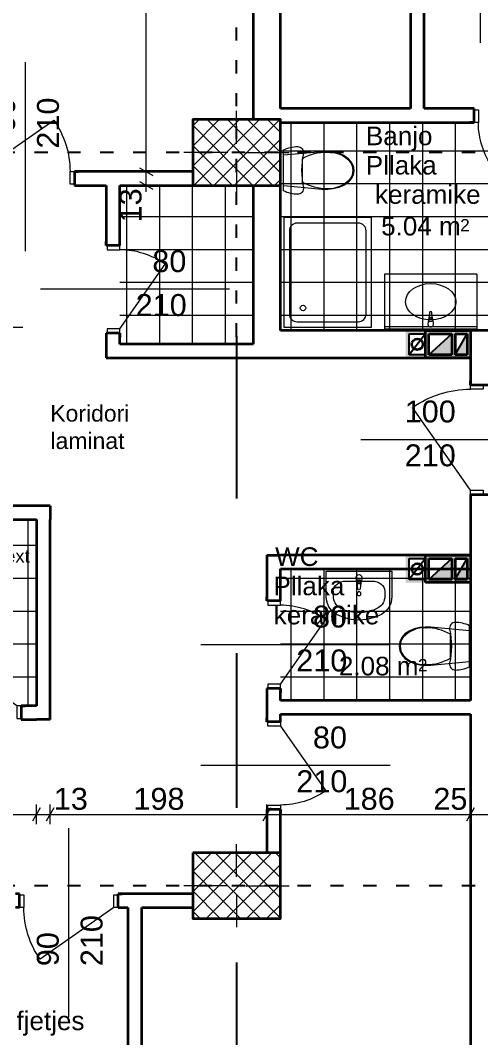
# Model space of a CAD drawing. Header units: centimetres. Extents: x 765 to 25620, y 224160 to 230516.
# Drawn here: x 1597 to 2017, y 228572 to 229500 of the extents above; entities that cross this region are included whole.
import ezdxf
from ezdxf.enums import TextEntityAlignment as Align

# ---------------------------------------------------------------- set-up
doc = ezdxf.new("R2010")
doc.units = ezdxf.units.CM
doc.header["$MEASUREMENT"] = 0
doc.linetypes.add('ACAD_ISO03W100', pattern=[30, 12, -18])
doc.linetypes.add('Small Dashed', pattern=[282.222222, 141.111111, -141.111111])
for name, color, linetype, lineweight, true_color in [('0_Pen_No__1#1_Pen_No__8', 7, 'Continuous', 35, 0xa80f02), ('0_Pen_No__8', 7, 'Continuous', 35, 0xa80f02), ('2D Drafting - General_Pen_No__8', 7, 'Continuous', 35, 0xa80f02), ('A-COLS_Pen_No__97#1_Pen_No__81', 7, 'Continuous', 20, 0x6a6a6a), ('Annotation - Text_Pen_No__8', 7, 'Continuous', 35, 0xa80f02), ('ARCHICAD Doors_Pen_No__23', 7, 'Continuous', 20, 0xff6600), ('ARCHICAD Doors_Pen_No__3', 7, 'Continuous', 18, 0xff6600), ('Interior - Furniture _Pen_No__81', 7, 'Continuous', 20, 0x6a6a6a), ('Structural - Shear_Pen_No__58', 7, 'Continuous', 25, 0xdf0000)]:
    doc.layers.add(name, color=color, linetype=linetype, lineweight=lineweight, true_color=true_color)
for name, color, linetype, lineweight in [('0_Pen_No__101', 252, 'Continuous', 13), ('ARCHICAD Door Markers_Pen_No__1', 7, 'Continuous', 13), ('ARCHICAD Door Markers_Pen_No__7', 7, 'Continuous', 35), ('ARCHICAD Doors_Pen_No__27', 7, 'Continuous', 35), ('Structural - Bearing_Pen_No__20', 1, 'Continuous', 0), ('Structural - Bearing_Pen_No__21', 7, 'Continuous', 35), ('Structural - Bearing_Pen_No__27', 7, 'Continuous', 35)]:
    doc.layers.add(name, color=color, linetype=linetype, lineweight=lineweight)
for name, color, linetype in [('ARCHICAD Door Markers', 7, 'Continuous'), ('ARCHICAD Doors', 7, 'Continuous'), ('Dimensioning - General', 7, 'Continuous'), ('Structural - Bearing', 7, 'Continuous')]:
    doc.layers.add(name, color=color, linetype=linetype)
doc.styles.add('GENERATED_STYLE_1', font='arial.ttf')
pattern_1 = [(45, (1303.923, 207240.939), (-9.192388, 9.192388), []), (135, (1303.923, 207240.939), (9.192388, 9.192388), [])]

# ---------------------------------------------------------------- blocks, each defined once
blk = doc.blocks.new('Door 22')
at = {"layer": 'ARCHICAD Doors_Pen_No__23', "color": 30, "linetype": 'Continuous', "lineweight": 20, "true_color": 0xff6600}
for p, q in [((-360, 0), (-400, 0)), ((-400, 0), (-400, -115)), ((-360, -115), (-360, 0)), ((400, 0), (360, 0)), ((360, 0), (360, -115)), ((400, -115), (400, 0)), ((-400, -115), (-360, -115)), ((360, -115), (400, -115))]:
    blk.add_line(p, q, dxfattribs=at)
at = {"layer": 'ARCHICAD Doors_Pen_No__27', "color": 7, "linetype": 'Continuous', "lineweight": 35}
for p, q in [((-400, 0), (-437, 0)), ((-400, 0), (-437, 0)), ((-400, 0), (-400, -115)), ((-400, 0), (-400, -115)), ((400, 0), (400, -115)), ((400, 0), (400, -115)), ((400, 0), (437, 0)), ((400, 0), (437, 0)), ((-400, -125), (-437, -125)), ((-400, -125), (-437, -125)), ((-400, -115), (-400, -125)), ((-400, -115), (-400, -125)), ((400, -115), (400, -125)), ((400, -115), (400, -125)), ((400, -125), (437, -125)), ((400, -125), (437, -125))]:
    blk.add_line(p, q, dxfattribs=at)
at = {"layer": 'ARCHICAD Doors_Pen_No__3', "color": 30, "linetype": 'Continuous', "lineweight": 18, "true_color": 0xff6600}
blk.add_line((360, 0), (-229.8, 413), dxfattribs=at)
blk.add_arc((360, 0), 720, 145, 180, dxfattribs=at)
blk = doc.blocks.new('D Marker 22_2')
at = {"layer": 'ARCHICAD Door Markers_Pen_No__1', "color": 7, "linetype": 'Continuous', "lineweight": 13}
blk.add_line((0, 1000), (0, -725), dxfattribs=at)
at = {"layer": 'ARCHICAD Door Markers_Pen_No__7', "color": 7, "lineweight": 35, "style": 'GENERATED_STYLE_1'}
for tag, p in [('AC_MarkerText_3', (-368.6, 665.3)), ('AC_MarkerText_2', (31.4, 665.3))]:
    blk.add_attdef(tag, text='', height=200, rotation=270, dxfattribs=at).set_placement(p, align=Align.BOTTOM_LEFT)
blk = doc.blocks.new('Door 22_2')
at = {"layer": 'ARCHICAD Doors_Pen_No__23', "color": 30, "linetype": 'Continuous', "lineweight": 20, "true_color": 0xff6600}
for p, q in [((-410, 0), (-450, 0)), ((-450, 0), (-450, -115)), ((-410, -115), (-410, 0)), ((450, 0), (410, 0)), ((410, 0), (410, -115)), ((450, -115), (450, 0)), ((-450, -115), (-410, -115)), ((410, -115), (450, -115))]:
    blk.add_line(p, q, dxfattribs=at)
at = {"layer": 'ARCHICAD Doors_Pen_No__27', "color": 7, "linetype": 'Continuous', "lineweight": 35}
for p, q in [((-450, 0), (-487, 0)), ((-450, 0), (-487, 0)), ((-450, 0), (-450, -115)), ((-450, 0), (-450, -115)), ((450, 0), (450, -115)), ((450, 0), (450, -115)), ((450, 0), (487, 0)), ((450, 0), (487, 0)), ((-450, -125), (-487, -125)), ((-450, -125), (-487, -125)), ((-450, -115), (-450, -125)), ((-450, -115), (-450, -125)), ((450, -115), (450, -125)), ((450, -115), (450, -125)), ((450, -125), (487, -125)), ((450, -125), (487, -125))]:
    blk.add_line(p, q, dxfattribs=at)
at = {"layer": 'ARCHICAD Doors_Pen_No__3', "color": 30, "linetype": 'Continuous', "lineweight": 18, "true_color": 0xff6600}
blk.add_line((410, 0), (-261.7, 470.3), dxfattribs=at)
blk.add_arc((410, 0), 820, 145, 180, dxfattribs=at)
blk = doc.blocks.new('D Marker 22_5')
at = {"layer": 'ARCHICAD Door Markers_Pen_No__1', "color": 7, "linetype": 'Continuous', "lineweight": 13}
blk.add_line((0, -1120), (0, 600), dxfattribs=at)
at = {"layer": 'ARCHICAD Door Markers_Pen_No__7', "color": 7, "lineweight": 35, "style": 'GENERATED_STYLE_1'}
for tag, p in [('AC_MarkerText_2', (-31.4, -654.7)), ('AC_MarkerText_3', (368.6, -654.7))]:
    blk.add_attdef(tag, text='', height=200, rotation=90, dxfattribs=at).set_placement(p, align=Align.BOTTOM_LEFT)
blk = doc.blocks.new('Door 22_3')
at = {"layer": 'ARCHICAD Doors_Pen_No__23', "color": 30, "linetype": 'Continuous', "lineweight": 20, "true_color": 0xff6600}
for p, q in [((-460, 0), (-500, 0)), ((-500, 0), (-500, -115)), ((-460, -115), (-460, 0)), ((500, 0), (460, 0)), ((460, 0), (460, -115)), ((500, -115), (500, 0)), ((-500, -115), (-460, -115)), ((460, -115), (500, -115))]:
    blk.add_line(p, q, dxfattribs=at)
at = {"layer": 'ARCHICAD Doors_Pen_No__27', "color": 7, "linetype": 'Continuous', "lineweight": 35}
for p, q in [((-500, 0), (-537, 0)), ((-500, 0), (-537, 0)), ((-500, 0), (-500, -115)), ((-500, 0), (-500, -115)), ((500, 0), (500, -115)), ((500, 0), (500, -115)), ((500, 0), (537, 0)), ((500, 0), (537, 0)), ((-500, -115), (-500, -250)), ((-500, -115), (-500, -250)), ((500, -115), (500, -250)), ((500, -115), (500, -250)), ((-500, -250), (-537, -250)), ((-500, -250), (-537, -250)), ((500, -250), (537, -250)), ((500, -250), (537, -250))]:
    blk.add_line(p, q, dxfattribs=at)
at = {"layer": 'ARCHICAD Doors_Pen_No__3', "color": 30, "linetype": 'Continuous', "lineweight": 18, "true_color": 0xff6600}
blk.add_line((460, 0), (-293.6, 527.7), dxfattribs=at)
blk.add_arc((460, 0), 920, 145, 180, dxfattribs=at)
blk = doc.blocks.new('D Marker 22_4')
at = {"layer": 'ARCHICAD Door Markers_Pen_No__1', "color": 7, "linetype": 'Continuous', "lineweight": 13}
blk.add_line((0, 1000), (0, -850), dxfattribs=at)
at = {"layer": 'ARCHICAD Door Markers_Pen_No__7', "color": 7, "lineweight": 35, "style": 'GENERATED_STYLE_1'}
for tag, p in [('AC_MarkerText_3', (-368.6, 665.3)), ('A', (31.4, 665.3))]:
    blk.add_attdef(tag, text='', height=200, rotation=270, dxfattribs=at).set_placement(p, align=Align.BOTTOM_LEFT)
blk = doc.blocks.new('D Marker 22_3')
at = {"layer": 'ARCHICAD Door Markers_Pen_No__1', "color": 7, "linetype": 'Continuous', "lineweight": 13}
blk.add_line((0, -1125), (0, 600), dxfattribs=at)
at = {"layer": 'ARCHICAD Door Markers_Pen_No__7', "color": 7, "lineweight": 35, "style": 'GENERATED_STYLE_1'}
for tag, p in [('AC_MarkerText_3', (-368.6, -204.4)), ('AC_MarkerText_2', (31.4, -356.2))]:
    blk.add_attdef(tag, text='', height=200, rotation=270, dxfattribs=at).set_placement(p, align=Align.BOTTOM_LEFT)

msp = doc.modelspace()

# ---------------------------------------------------------------- hatches: boundary and pattern name
at = {"layer": 'A-COLS_Pen_No__97#1_Pen_No__81', "linetype": 'Continuous', "lineweight": 20, "true_color": 0x6a6a6a}
h = msp.add_hatch(color=251, dxfattribs=at)
h.paths.add_polyline_path([(1969.44, 229216.81), (1969.44, 229191.81), (1948.44, 229191.81), (1948.44, 229216.81)])
h.paths.add_polyline_path([(1966.44, 229213.81), (1951.44, 229213.81), (1951.44, 229194.81), (1966.44, 229194.81)], flags=0)
h = msp.add_hatch(color=251, dxfattribs=at)
h.paths.add_polyline_path([(2007.44, 229216.81), (1966.44, 229216.81), (1966.44, 229191.81), (2007.44, 229191.81)])
h.paths.add_polyline_path([(1993.44, 229213.81), (2004.44, 229213.81), (2004.44, 229194.81), (1993.44, 229194.81)], flags=0)
h.paths.add_polyline_path([(1990.44, 229213.81), (1990.44, 229194.81), (1969.44, 229194.81), (1969.44, 229213.81)], flags=0)
for points in [[(1990.44, 229213.81), (1990.44, 229194.81), (1969.44, 229194.81)], [(1993.44, 229194.81), (2004.44, 229194.81), (2004.44, 229213.81)], [(1990.44, 229008.81), (1990.44, 228989.81), (1969.44, 228989.81)], [(1993.44, 228989.81), (2004.44, 228989.81), (2004.44, 229008.81)]]:
    msp.add_hatch(color=251, dxfattribs=at).paths.add_polyline_path(points)
h = msp.add_hatch(color=251, dxfattribs=at)
h.paths.add_polyline_path([(1969.44, 229011.81), (1969.44, 228986.81), (1948.44, 228986.81), (1948.44, 229011.81)])
h.paths.add_polyline_path([(1966.44, 229008.81), (1951.44, 229008.81), (1951.44, 228989.81), (1966.44, 228989.81)], flags=0)
h = msp.add_hatch(color=251, dxfattribs=at)
h.paths.add_polyline_path([(2007.44, 229011.81), (1966.44, 229011.81), (1966.44, 228986.81), (2007.44, 228986.81)])
h.paths.add_polyline_path([(1993.44, 229008.81), (2004.44, 229008.81), (2004.44, 228989.81), (1993.44, 228989.81)], flags=0)
h.paths.add_polyline_path([(1990.44, 229008.81), (1990.44, 228989.81), (1969.44, 228989.81), (1969.44, 229008.81)], flags=0)
at = {"layer": 'Structural - Bearing', "linetype": 'Continuous', "lineweight": 0, "true_color": 0x000000}
h = msp.add_hatch(dxfattribs=at)
h.set_pattern_fill('CONCRETE_BLOCK', color=18, scale=0.1, style=0, pattern_type=2)
h.set_pattern_definition(pattern_1)
h.paths.add_polyline_path([(1834.04, 229349.31), (1834.04, 229409.31), (1754.04, 229409.31), (1754.04, 229349.31)])
h = msp.add_hatch(dxfattribs=at)
h.set_pattern_fill('CONCRETE_BLOCK', color=18, scale=0.1, style=0, pattern_type=2)
h.set_pattern_definition(pattern_1)
h.paths.add_polyline_path([(1754.04, 228740.34), (1754.04, 228680.34), (1834.04, 228680.34), (1834.04, 228740.34)])

# ---------------------------------------------------------------- linework, layer by layer
at = {"color": 205, "linetype": 'ACAD_ISO03W100'}
for p, q in [((1794.04, 229211.45), (1794.04, 230242.71)), ((2041.65, 229379.31), (991.56, 229379.31)), ((2041.65, 228710.34), (991.56, 228710.34))]:
    msp.add_line(p, q, dxfattribs=at)
at = {"color": 0}
for p, q in [((1966.44, 229213.81), (1951.44, 229194.81)), ((1951.44, 229194.81), (1951.44, 229213.81)), ((1951.44, 229213.81), (1966.44, 229213.81)), ((1951.44, 229194.81), (1951.44, 229213.81)), ((1951.44, 229213.81), (1966.44, 229213.81)), ((1966.44, 229213.81), (1966.44, 229194.81)), ((1990.44, 229213.81), (1969.44, 229213.81)), ((1969.44, 229213.81), (1969.44, 229194.81)), ((1969.44, 229194.81), (1990.44, 229213.81)), ((2004.44, 229213.81), (1993.44, 229213.81)), ((1993.44, 229213.81), (1993.44, 229194.81)), ((1993.44, 229194.81), (2004.44, 229213.81)), ((1966.44, 229194.81), (1951.44, 229194.81)), ((1966.44, 229008.81), (1951.44, 228989.81)), ((1951.44, 228989.81), (1951.44, 229008.81)), ((1951.44, 229008.81), (1966.44, 229008.81)), ((1951.44, 228989.81), (1951.44, 229008.81)), ((1951.44, 229008.81), (1966.44, 229008.81)), ((1966.44, 229008.81), (1966.44, 228989.81)), ((1990.44, 229008.81), (1969.44, 229008.81)), ((1969.44, 229008.81), (1969.44, 228989.81)), ((1969.44, 228989.81), (1990.44, 229008.81)), ((2004.44, 229008.81), (1993.44, 229008.81)), ((1993.44, 229008.81), (1993.44, 228989.81)), ((1993.44, 228989.81), (2004.44, 229008.81)), ((1966.44, 228989.81), (1951.44, 228989.81))]:
    msp.add_line(p, q, dxfattribs=at)
at = {"layer": '0_Pen_No__1#1_Pen_No__8', "color": 14, "linetype": 'Continuous', "lineweight": 35, "true_color": 0xa80f02}
for p, q in [((1966.44, 229191.81), (1966.44, 229216.81)), ((1966.44, 229216.81), (2007.44, 229216.81)), ((1969.44, 229194.81), (1969.44, 229213.81)), ((1969.44, 229213.81), (1990.44, 229213.81)), ((1990.44, 229213.81), (1990.44, 229194.81)), ((1993.44, 229213.81), (1993.44, 229194.81)), ((1993.44, 229213.81), (2004.44, 229213.81)), ((2004.44, 229213.81), (2004.44, 229194.81)), ((2007.44, 229216.81), (2007.44, 229191.81)), ((1990.44, 229194.81), (1969.44, 229194.81)), ((2004.44, 229194.81), (1993.44, 229194.81)), ((2007.44, 229191.81), (1966.44, 229191.81)), ((1966.44, 228986.81), (1966.44, 229011.81)), ((1966.44, 229011.81), (2007.44, 229011.81)), ((1969.44, 228989.81), (1969.44, 229008.81)), ((1969.44, 229008.81), (1990.44, 229008.81)), ((1990.44, 229008.81), (1990.44, 228989.81)), ((1993.44, 229008.81), (1993.44, 228989.81)), ((1993.44, 229008.81), (2004.44, 229008.81)), ((2004.44, 229008.81), (2004.44, 228989.81)), ((2007.44, 229011.81), (2007.44, 228986.81)), ((1990.44, 228989.81), (1969.44, 228989.81)), ((2004.44, 228989.81), (1993.44, 228989.81)), ((2007.44, 228986.81), (1966.44, 228986.81))]:
    msp.add_line(p, q, dxfattribs=at)
at = {"layer": '0_Pen_No__101', "color": 252, "linetype": 'Continuous', "lineweight": 13}
for p, q in [((1843.92, 229216.81), (1843.92, 229406.81)), ((1873.92, 229216.81), (1873.92, 229406.81)), ((1903.92, 229216.81), (1903.92, 229406.81)), ((1933.92, 229216.81), (1933.92, 229406.81)), ((1963.92, 229216.81), (1963.92, 229406.81)), ((1993.92, 229216.81), (1993.92, 229406.81)), ((1834.04, 229380.94), (2099.54, 229380.94)), ((1834.04, 229350.94), (2099.54, 229350.94)), ((1693.92, 229204.31), (1693.92, 229349.31)), ((1723.92, 229204.31), (1723.92, 229349.31)), ((1753.92, 229204.31), (1753.92, 229349.31)), ((1783.92, 229204.31), (1783.92, 229349.31)), ((1687.48, 229320.94), (1809.04, 229320.94)), ((1834.04, 229320.94), (2099.54, 229320.94)), ((1687.48, 229290.94), (1809.04, 229290.94)), ((1834.04, 229290.94), (2099.54, 229290.94)), ((1687.48, 229260.94), (1809.04, 229260.94)), ((1834.04, 229260.94), (2099.54, 229260.94)), ((1687.48, 229230.94), (1809.04, 229230.94)), ((1834.04, 229230.94), (2099.54, 229230.94)), ((1603.92, 228874.31), (1603.92, 229044.31)), ((1108.56, 229020.94), (1611.3, 229020.94)), ((1843.92, 228879.31), (1843.92, 228999.31)), ((1873.92, 228879.31), (1873.92, 228999.31)), ((1903.92, 228879.31), (1903.92, 228999.31)), ((1933.92, 228879.31), (1933.92, 228999.31)), ((1963.92, 228879.31), (1963.92, 228999.31)), ((1993.92, 228879.31), (1993.92, 228999.31)), ((1108.56, 228990.94), (1611.3, 228990.94)), ((1834.04, 228990.94), (2007.44, 228990.94)), ((1108.56, 228960.94), (1611.3, 228960.94)), ((1834.04, 228960.94), (2007.44, 228960.94)), ((1108.56, 228930.94), (1611.3, 228930.94)), ((1834.04, 228930.94), (2007.44, 228930.94)), ((1108.56, 228900.94), (1611.3, 228900.94)), ((1834.04, 228900.94), (2007.44, 228900.94))]:
    msp.add_line(p, q, dxfattribs=at)
at = {"layer": '2D Drafting - General_Pen_No__8', "color": 14, "linetype": 'Continuous', "lineweight": 35, "true_color": 0xa80f02}
for centre in [(1958.94, 229204.31), (1958.94, 228999.31)]:
    msp.add_circle(centre, 5, dxfattribs=at)
at = {"layer": 'Dimensioning - General', "color": 7, "linetype": 'Continuous', "lineweight": 13}
for p, q in [((1711.57, 229361.81), (1711.57, 229806.53)), ((1720.57, 229361.81), (1702.57, 229361.81)), ((1720.57, 229361.81), (1702.57, 229361.81)), ((1705.57, 229365.28), (1717.57, 229358.35)), ((1705.57, 229365.28), (1717.57, 229358.35)), ((1711.57, 229349.31), (1711.57, 229361.81)), ((1705.57, 229352.78), (1717.57, 229345.85)), ((1720.57, 229349.31), (1702.57, 229349.31)), ((1711.57, 229343.45), (1711.57, 229349.31)), ((1611.3, 228766.31), (1611.3, 228784.31)), ((1611.3, 228766.31), (1611.3, 228784.31)), ((1623.8, 228766.31), (1623.8, 228784.31)), ((1623.8, 228766.31), (1623.8, 228784.31)), ((1821.54, 228766.31), (1821.54, 228784.31)), ((1821.54, 228766.31), (1821.54, 228784.31)), ((2007.44, 228766.31), (2007.44, 228784.31)), ((2007.44, 228766.31), (2007.44, 228784.31)), ((1502.48, 228775.31), (1611.3, 228775.31)), ((1614.77, 228781.31), (1607.84, 228769.31)), ((1614.77, 228781.31), (1607.84, 228769.31)), ((1611.3, 228775.31), (1623.8, 228775.31)), ((1627.27, 228781.31), (1620.34, 228769.31)), ((1627.27, 228781.31), (1620.34, 228769.31)), ((1623.8, 228775.31), (1821.54, 228775.31)), ((1825.01, 228781.31), (1818.08, 228769.31)), ((1825.01, 228781.31), (1818.08, 228769.31)), ((1821.54, 228775.31), (2007.44, 228775.31)), ((2010.9, 228781.31), (2003.98, 228769.31)), ((2010.9, 228781.31), (2003.98, 228769.31)), ((2007.44, 228775.31), (2032.44, 228775.31))]:
    msp.add_line(p, q, dxfattribs=at)
at = {"layer": 'Interior - Furniture _Pen_No__81', "color": 251, "linetype": 'Continuous', "lineweight": 20, "true_color": 0x6a6a6a}
for p, q in [((1836.96, 229381.63), (1838.47, 229382.34)), ((1836.96, 229344.28), (1836.96, 229381.63)), ((1836.96, 229377.05), (1872, 229380.29)), ((1838.47, 229382.34), (1840.02, 229382.96)), ((1840.02, 229382.96), (1841.6, 229383.49)), ((1841.6, 229383.49), (1843.21, 229383.93)), ((1843.21, 229383.93), (1844.84, 229384.27)), ((1844.84, 229384.27), (1846.49, 229384.51)), ((1846.49, 229384.51), (1848.15, 229384.66)), ((1848.15, 229384.66), (1849.81, 229384.71)), ((1849.81, 229384.71), (1850.96, 229384.58)), ((1850.96, 229384.58), (1852.06, 229384.2)), ((1852.06, 229384.2), (1853.05, 229383.59)), ((1853.05, 229383.59), (1853.88, 229382.78)), ((1853.88, 229382.78), (1854.51, 229381.8)), ((1854.96, 229378.41), (1854.28, 229374.58)), ((1854.51, 229381.8), (1854.91, 229380.71)), ((1854.91, 229380.71), (1855.06, 229379.56)), ((1855.06, 229379.56), (1854.96, 229378.41)), ((1872, 229380.29), (1877.17, 229380.45)), ((1877.17, 229380.45), (1882.31, 229379.9)), ((1882.31, 229379.9), (1887.28, 229378.66)), ((1887.28, 229378.66), (1891.97, 229376.76)), ((1836.96, 229348.86), (1836.96, 229377.05)), ((1853.79, 229370.72), (1853.5, 229366.84)), ((1854.28, 229374.58), (1853.79, 229370.72)), ((1854.27, 229362.96), (1854.27, 229373.85)), ((1891.97, 229376.76), (1895.69, 229374.2)), ((1895.69, 229374.2), (1898.55, 229370.89)), ((1898.55, 229370.89), (1900.34, 229367.06)), ((1853.5, 229366.84), (1853.41, 229362.96)), ((1853.41, 229362.96), (1853.5, 229359.07)), ((1854.27, 229352.06), (1854.27, 229362.96)), ((1900.1, 229362.96), (1900.1, 229362.96)), ((1900.34, 229367.06), (1900.96, 229362.96)), ((1900.96, 229362.96), (1900.34, 229358.85)), ((1853.5, 229359.07), (1853.79, 229355.19)), ((1853.79, 229355.19), (1854.28, 229351.34)), ((1854.28, 229351.34), (1854.96, 229347.51)), ((1895.69, 229351.72), (1891.97, 229349.16)), ((1898.55, 229355.02), (1895.69, 229351.72)), ((1897.42, 229354.85), (1897.42, 229354.85)), ((1900.34, 229358.85), (1898.55, 229355.02)), ((1872, 229345.62), (1836.96, 229348.86)), ((1838.47, 229343.57), (1836.96, 229344.28)), ((1840.02, 229342.95), (1838.47, 229343.57)), ((1841.6, 229342.42), (1840.02, 229342.95)), ((1843.21, 229341.99), (1841.6, 229342.42)), ((1844.84, 229341.65), (1843.21, 229341.99)), ((1846.49, 229341.4), (1844.84, 229341.65)), ((1848.15, 229341.26), (1846.49, 229341.4)), ((1849.81, 229341.21), (1848.15, 229341.26)), ((1850.96, 229341.34), (1849.81, 229341.21)), ((1852.06, 229341.71), (1850.96, 229341.34)), ((1853.05, 229342.32), (1852.06, 229341.71)), ((1853.88, 229343.14), (1853.05, 229342.32)), ((1854.51, 229344.11), (1853.88, 229343.14)), ((1854.91, 229345.2), (1854.51, 229344.11)), ((1855.06, 229346.35), (1854.91, 229345.2)), ((1854.96, 229347.51), (1855.06, 229346.35)), ((1877.17, 229345.47), (1872, 229345.62)), ((1882.31, 229346.01), (1877.17, 229345.47)), ((1887.28, 229347.26), (1882.31, 229346.01)), ((1891.97, 229349.16), (1887.28, 229347.26)), ((1917.19, 229319.88), (1837.19, 229319.88)), ((1837.19, 229319.88), (1837.19, 229219.88)), ((1905.19, 229314.88), (1849.19, 229314.88)), ((1917.19, 229219.88), (1917.19, 229319.88)), ((1842.19, 229307.88), (1842.19, 229231.88)), ((1912.19, 229231.88), (1912.19, 229307.88)), ((2013.34, 229268.17), (1929.01, 229268.17)), ((1929.01, 229268.17), (1929.01, 229218.17)), ((2013.34, 229268.17), (2013.34, 229218.17)), ((1970.07, 229233.11), (1969.4, 229227.82)), ((1972.95, 229227.82), (1972.29, 229233.11)), ((1849.19, 229224.88), (1905.19, 229224.88)), ((1969.08, 229226.86), (1968.68, 229222.67)), ((1969.82, 229225.16), (1969.82, 229226.65)), ((1972.54, 229225.16), (1969.82, 229225.16)), ((1972.54, 229226.65), (1972.54, 229225.16)), ((1973.68, 229222.67), (1973.28, 229226.86)), ((1837.19, 229219.88), (1917.19, 229219.88)), ((2013.34, 229220.17), (1929.01, 229220.17)), ((2013.34, 229218.17), (1929.01, 229218.17)), ((1875.8, 228974.53), (1875.8, 228997.44)), ((1875.8, 228997.44), (1935.8, 228997.44)), ((1903.7, 228987.51), (1903.3, 228991.7)), ((1904.44, 228989.21), (1904.44, 228987.73)), ((1907.16, 228989.21), (1904.44, 228989.21)), ((1907.16, 228987.73), (1907.16, 228989.21)), ((1908.3, 228991.7), (1907.9, 228987.51)), ((1935.8, 228997.44), (1935.8, 228974.53)), ((1893.92, 228988.2), (1917.68, 228988.2)), ((1904.69, 228981.26), (1904.03, 228986.56)), ((1907.57, 228986.56), (1906.91, 228981.26)), ((1876.09, 228971.15), (1875.8, 228974.53)), ((1876.95, 228967.89), (1876.09, 228971.15)), ((1882.32, 228979.11), (1882.32, 228974.53)), ((1929.28, 228979.11), (1929.28, 228974.53)), ((1935.51, 228971.15), (1934.65, 228967.89)), ((1935.8, 228974.53), (1935.51, 228971.15)), ((1878.35, 228964.84), (1876.95, 228967.89)), ((1880.25, 228962.09), (1878.35, 228964.84)), ((1882.59, 228959.75), (1880.25, 228962.09)), ((1931.35, 228962.09), (1929.02, 228959.75)), ((1933.25, 228964.84), (1931.35, 228962.09)), ((1934.65, 228967.89), (1933.25, 228964.84)), ((1885.28, 228957.88), (1882.59, 228959.75)), ((1891.8, 228954.88), (1885.28, 228957.88)), ((1898.71, 228953.05), (1891.8, 228954.88)), ((1905.8, 228952.44), (1898.71, 228953.05)), ((1912.9, 228953.05), (1905.8, 228952.44)), ((1919.8, 228954.88), (1912.9, 228953.05)), ((1926.32, 228957.88), (1919.8, 228954.88)), ((1929.02, 228959.75), (1926.32, 228957.88)), ((1951.44, 228942.64), (1947.72, 228940.08)), ((1956.13, 228944.54), (1951.44, 228942.64)), ((1961.11, 228945.78), (1956.13, 228944.54)), ((1966.24, 228946.33), (1961.11, 228945.78)), ((1971.41, 228946.17), (1966.24, 228946.33)), ((2006.45, 228942.93), (1971.41, 228946.17)), ((1988.5, 228946.59), (1988.35, 228945.44)), ((1988.35, 228945.44), (1988.46, 228944.29)), ((1988.46, 228944.29), (1989.13, 228940.46)), ((1988.91, 228947.68), (1988.5, 228946.59)), ((1989.54, 228948.66), (1988.91, 228947.68)), ((1990.37, 228949.47), (1989.54, 228948.66)), ((1991.35, 228950.08), (1990.37, 228949.47)), ((1992.45, 228950.46), (1991.35, 228950.08)), ((1993.6, 228950.59), (1992.45, 228950.46)), ((1995.27, 228950.54), (1993.6, 228950.59)), ((1996.93, 228950.39), (1995.27, 228950.54)), ((1998.58, 228950.15), (1996.93, 228950.39)), ((2000.21, 228949.81), (1998.58, 228950.15)), ((2001.82, 228949.37), (2000.21, 228949.81)), ((2003.4, 228948.84), (2001.82, 228949.37)), ((2004.94, 228948.22), (2003.4, 228948.84)), ((2006.45, 228947.51), (2004.94, 228948.22)), ((2006.45, 228910.16), (2006.45, 228947.51)), ((2006.45, 228914.74), (2006.45, 228942.93)), ((1943.07, 228932.94), (1942.45, 228928.84)), ((1944.87, 228936.77), (1943.07, 228932.94)), ((1947.72, 228940.08), (1944.87, 228936.77)), ((1989.13, 228940.46), (1989.62, 228936.6)), ((1989.15, 228928.84), (1989.15, 228939.73)), ((1989.62, 228936.6), (1989.91, 228932.72)), ((1942.45, 228928.84), (1943.07, 228924.73)), ((1943.07, 228924.73), (1944.87, 228920.9)), ((1943.32, 228928.84), (1943.32, 228928.84)), ((1989.15, 228917.94), (1989.15, 228928.84)), ((1989.91, 228924.95), (1989.62, 228921.07)), ((1989.91, 228932.72), (1990.01, 228928.84)), ((1990.01, 228928.84), (1989.91, 228924.95)), ((1944.87, 228920.9), (1947.72, 228917.6)), ((1946, 228920.73), (1946, 228920.73)), ((1947.72, 228917.6), (1951.44, 228915.04)), ((1951.44, 228915.04), (1956.13, 228913.13)), ((1971.41, 228911.5), (2006.45, 228914.74)), ((1989.13, 228917.21), (1988.46, 228913.39)), ((1989.62, 228921.07), (1989.13, 228917.21)), ((1956.13, 228913.13), (1961.11, 228911.89)), ((1961.11, 228911.89), (1966.24, 228911.34)), ((1966.24, 228911.34), (1971.41, 228911.5)), ((1988.46, 228913.39), (1988.35, 228912.23)), ((1988.35, 228912.23), (1988.5, 228911.08)), ((1988.5, 228911.08), (1988.91, 228909.99)), ((1988.91, 228909.99), (1989.54, 228909.02)), ((1989.54, 228909.02), (1990.37, 228908.2)), ((1990.37, 228908.2), (1991.35, 228907.59)), ((1991.35, 228907.59), (1992.45, 228907.21)), ((1992.45, 228907.21), (1993.6, 228907.09)), ((1993.6, 228907.09), (1995.27, 228907.13)), ((1995.27, 228907.13), (1996.93, 228907.28)), ((1996.93, 228907.28), (1998.58, 228907.53)), ((1998.58, 228907.53), (2000.21, 228907.87)), ((2000.21, 228907.87), (2001.82, 228908.3)), ((2001.82, 228908.3), (2003.4, 228908.83)), ((2003.4, 228908.83), (2004.94, 228909.45)), ((2004.94, 228909.45), (2006.45, 228910.16))]:
    msp.add_line(p, q, dxfattribs=at)
at = {"layer": 'Interior - Furniture _Pen_No__81', "color": 251, "linetype": 'Continuous', "lineweight": 20, "true_color": 0x6a6a6a, "extrusion": (0, 0, -1)}
for centre, major_axis, ratio, start_param, end_param in [((1875.76, 229337.15), (42.55, 0), 0.999377, 4.182984, 4.736005), ((1878.19, 229354.01), (25.71, 0), 0.999377, 4.656658, 5.557246), ((1886.24, 229362.88), (-13.86, 0), 0.999377, 2.509088, 3.135732), ((1886.24, 229363.04), (13.86, 0), 0.999377, 0.005861, 0.632505), ((1875.76, 229388.77), (-42.55, 0), 0.999377, 4.688773, 5.241794), ((1878.19, 229371.9), (25.71, 0), 0.999377, 0.725939, 1.626528), ((1905.8, 228991.7), (1.77, 1.77), 1, 3.926991, 7.068583), ((1893.93, 228979.11), (-11.61, 0), 0.783646, 0, 1.570796), ((1905.8, 228987.7), (1.49, 1.49), 1, 3.355029, 3.836764), ((1905.8, 228987.7), (-1.49, 1.49), 1, 2.928157, 4.925825), ((1905.8, 228987.73), (-0.962, 0.962), 1, 2.356194, 5.497787), ((1905.8, 228981.4), (0.791, 0.791), 1, 0.909996, 3.802393), ((1905.8, 228987.7), (-1.49, 1.49), 1, 2.446421, 2.928157), ((1917.67, 228979.11), (11.61, 0), 0.783646, -1.570796, 0), ((1893.92, 228974.53), (0, 12.12), 0.956522, 3.638567, 4.712389), ((1905.8, 228976.72), (-1.24, 1.24), 1, 5.497787, 11.780972), ((1917.69, 228974.53), (0, 12.12), 0.956522, 1.570796, 2.644618), ((1905.8, 228997.44), (0, 38.18), 0.956522, 2.644618, 3.638567)]:
    msp.add_ellipse(centre, major_axis=major_axis, ratio=ratio, start_param=start_param, end_param=end_param, dxfattribs=at)
at = {"layer": 'Interior - Furniture _Pen_No__81', "color": 251, "linetype": 'Continuous', "lineweight": 20, "true_color": 0x6a6a6a}
for centre, major_axis, ratio, start_param, end_param in [((1849.19, 229307.88), (-4.95, 4.95), 1, -0.785398, 0.785398), ((1905.19, 229307.88), (4.95, 4.95), 1, 5.497787, 7.068583), ((1971.18, 229243.17), (23, 0), 0.717391, 3.141593, 9.424778), ((1854.69, 229237.38), (-1.77, 1.77), 1, -0.785398, 5.497787), ((1849.19, 229231.88), (4.95, 4.95), 1, 2.356194, 3.926991), ((1905.19, 229231.88), (-4.95, 4.95), 1, 2.356194, 3.926991), ((1971.18, 229232.97), (-0.791, 0.791), 1, 4.051589, 6.943986), ((1971.18, 229222.67), (-1.77, 1.77), 1, 0.785398, 3.926991), ((1971.18, 229226.67), (1.49, 1.49), 1, 1.784232, 2.265968), ((1971.18, 229226.67), (1.49, 1.49), 1, 6.069749, 8.067418), ((1971.18, 229226.65), (0.962, 0.962), 1, 5.497787, 8.63938), ((1971.18, 229226.67), (1.49, 1.49), 1, 5.588014, 6.069749), ((1965.22, 228919.89), (-25.71, 0), 0.999377, 4.656658, 5.557246), ((1967.66, 228903.03), (-42.55, 0), 0.999377, 4.182984, 4.736005), ((1957.18, 228928.75), (13.86, 0), 0.999377, 2.509088, 3.135732), ((1957.18, 228928.92), (-13.86, 0), 0.999377, 0.005861, 0.632505), ((1965.22, 228937.78), (-25.71, 0), 0.999377, 0.725939, 1.626528), ((1967.66, 228954.65), (42.55, 0), 0.999377, 4.688773, 5.241794)]:
    msp.add_ellipse(centre, major_axis=major_axis, ratio=ratio, start_param=start_param, end_param=end_param, dxfattribs=at)
for p in [(1876.76, 229379.66), (1897.42, 229371.06), (1854.27, 229352.06), (1876.76, 229346.25), (1966.65, 228945.54), (1946, 228936.94), (1989.15, 228917.94), (1966.65, 228912.13)]:
    msp.add_point(p, dxfattribs=at)
at = {"layer": 'Structural - Bearing_Pen_No__20', "color": 1, "linetype": 'Continuous', "lineweight": 0}
for p, q in [((1794.04, 229387.31), (1794.04, 229417.31)), ((1786.04, 229379.31), (1746.04, 229379.31)), ((1802.04, 229379.31), (1842.04, 229379.31)), ((1794.04, 229371.31), (1794.04, 229341.31)), ((1794.04, 228718.34), (1794.04, 228748.34)), ((1786.04, 228710.34), (1746.04, 228710.34)), ((1802.04, 228710.34), (1842.04, 228710.34)), ((1794.04, 228702.34), (1794.04, 228672.34))]:
    msp.add_line(p, q, dxfattribs=at)
for p in [(1794.04, 229379.31), (1794.04, 228710.34)]:
    msp.add_point(p, dxfattribs=at)
at = {"layer": 'Structural - Bearing_Pen_No__21', "color": 7, "linetype": 'Continuous', "lineweight": 35, "flags": 128}
for points in [[(1834.04, 229349.31), (1834.04, 229409.31), (1754.04, 229409.31), (1754.04, 229349.31)], [(1754.04, 228740.34), (1754.04, 228680.34), (1834.04, 228680.34), (1834.04, 228740.34)]]:
    msp.add_lwpolyline(points, close=True, dxfattribs=at)
at = {"layer": 'Structural - Bearing_Pen_No__27', "color": 7, "linetype": 'Continuous', "lineweight": 35}
for p, q in [((2010.73, 229419.31), (2007.03, 229419.31)), ((2010.73, 229418.31), (2010.73, 229419.31)), ((2010.73, 229406.81), (2010.73, 229418.31)), ((2010.73, 229406.81), (2007.03, 229406.81)), ((1646.04, 229361.81), (1649.74, 229361.81)), ((1646.04, 229361.81), (1646.04, 229350.31)), ((1646.04, 229350.31), (1646.04, 229349.31)), ((1646.04, 229349.31), (1649.74, 229349.31)), ((1674.98, 229294.46), (1674.98, 229298.16)), ((1687.48, 229294.46), (1687.48, 229298.16)), ((1675.98, 229294.46), (1674.98, 229294.46)), ((1687.48, 229294.46), (1675.98, 229294.46)), ((1674.98, 229214.46), (1674.98, 229210.76)), ((1675.98, 229214.46), (1674.98, 229214.46)), ((1687.48, 229214.46), (1675.98, 229214.46)), ((1687.48, 229214.46), (1687.48, 229210.76)), ((2007.44, 229167.31), (2007.44, 229171.01)), ((2007.44, 229167.31), (2018.94, 229167.31)), ((2007.44, 229067.31), (2007.44, 229063.61)), ((2007.44, 229067.31), (2018.94, 229067.31)), ((1821.54, 228970.18), (1821.54, 228973.88)), ((1822.54, 228970.18), (1821.54, 228970.18)), ((1834.04, 228970.18), (1822.54, 228970.18)), ((1834.04, 228970.18), (1834.04, 228973.88)), ((1821.54, 228890.18), (1821.54, 228886.48)), ((1822.54, 228890.18), (1821.54, 228890.18)), ((1834.04, 228890.18), (1822.54, 228890.18)), ((1834.04, 228890.18), (1834.04, 228886.48)), ((1597.53, 228874.31), (1601.23, 228874.31)), ((1597.53, 228874.31), (1597.53, 228862.81)), ((1597.53, 228862.81), (1597.53, 228861.81)), ((1597.53, 228861.81), (1601.23, 228861.81)), ((1821.54, 228859.92), (1821.54, 228863.62)), ((1822.54, 228859.92), (1821.54, 228859.92)), ((1834.04, 228859.92), (1822.54, 228859.92)), ((1834.04, 228859.92), (1834.04, 228863.62)), ((1821.54, 228779.92), (1821.54, 228776.22)), ((1822.54, 228779.92), (1821.54, 228779.92)), ((1834.04, 228779.92), (1822.54, 228779.92)), ((1834.04, 228779.92), (1834.04, 228776.22)), ((1685.88, 228702.84), (1689.58, 228702.84)), ((1685.88, 228701.84), (1685.88, 228702.84)), ((1685.88, 228690.34), (1685.88, 228701.84)), ((1685.88, 228690.34), (1689.58, 228690.34))]:
    msp.add_line(p, q, dxfattribs=at)
at = {"layer": 'Structural - Bearing_Pen_No__27', "color": 7, "linetype": 'Continuous', "lineweight": 35, "flags": 128}
for points in [[(1834.04, 229419.31), (1834.04, 229931.7)], [(1809.04, 229806.53), (1809.04, 229409.31)], [(1952.69, 229539.31), (1952.69, 229419.31)], [(1965.19, 229419.31), (1965.19, 229539.31)], [(1952.69, 229419.31), (1834.04, 229419.31)], [(2010.73, 229419.31), (1965.19, 229419.31)], [(1834.04, 229406.81), (2010.73, 229406.81)], [(1754.04, 229361.81), (1646.04, 229361.81)], [(1646.04, 229349.31), (1674.98, 229349.31)], [(1674.98, 229349.31), (1674.98, 229294.46)], [(1687.48, 229294.46), (1687.48, 229349.31)], [(1687.48, 229349.31), (1754.04, 229349.31)], [(1809.04, 229349.31), (1809.04, 229216.81)], [(1834.04, 229216.81), (1834.04, 229349.31)], [(1674.98, 229214.46), (1674.98, 229191.81)], [(1687.48, 229204.31), (1687.48, 229214.46)], [(1809.04, 229216.81), (1809.04, 229204.31)], [(2099.54, 229216.81), (1834.04, 229216.81)], [(1809.04, 229204.31), (1687.48, 229204.31)], [(1674.98, 229191.81), (1687.48, 229191.81)], [(1687.48, 229191.81), (1809.04, 229191.81)], [(1809.04, 229191.81), (2007.44, 229191.81)], [(2007.44, 229191.81), (2007.44, 229167.31)], [(2007.44, 229067.31), (2007.44, 229011.81)], [(1623.8, 229056.81), (1539.04, 229056.81)], [(1623.8, 229056.81), (1623.8, 229044.31)], [(1108.56, 229044.31), (1611.3, 229044.31)], [(1611.3, 229044.31), (1611.3, 228874.31)], [(1623.8, 228861.81), (1623.8, 229044.31)], [(1821.54, 229011.81), (1821.54, 228970.18)], [(1821.54, 229011.81), (1834.04, 229011.81)], [(2007.44, 229011.81), (1834.04, 229011.81)], [(1834.04, 228999.31), (2007.44, 228999.31)], [(1834.04, 228970.18), (1834.04, 228999.31)], [(2007.44, 228999.31), (2007.44, 228962.53)], [(2007.44, 228962.53), (2007.44, 228950.03)], [(2007.44, 228950.03), (2007.44, 228879.31)], [(1821.54, 228890.18), (1821.54, 228859.92)], [(1834.04, 228879.31), (1834.04, 228890.18)], [(2007.44, 228879.31), (1834.04, 228879.31)], [(1611.3, 228874.31), (1597.53, 228874.31)], [(1597.53, 228861.81), (1611.3, 228861.81)], [(1623.8, 228861.81), (1611.3, 228861.81)], [(1834.04, 228866.81), (2007.44, 228866.81)], [(1834.04, 228859.92), (1834.04, 228866.81)], [(2007.44, 228866.81), (2007.44, 228295.03)], [(1821.54, 228779.92), (1821.54, 228740.34)], [(1834.04, 228740.34), (1834.04, 228779.92)], [(1754.04, 228702.84), (1685.88, 228702.84)], [(1685.88, 228690.34), (1694.94, 228690.34)], [(1694.94, 228690.34), (1694.94, 228295.03)], [(1707.44, 228690.34), (1754.04, 228690.34)], [(1707.44, 228295.03), (1707.44, 228690.34)]]:
    msp.add_lwpolyline(points, dxfattribs=at)
at = {"layer": 'Structural - Shear_Pen_No__58', "color": 12, "linetype": 'Small Dashed', "lineweight": 25, "true_color": 0xdf0000}
for p, q in [((1794.04, 229211.45), (1794.04, 229204.61)), ((1794.04, 229204.61), (1794.04, 228173.35))]:
    msp.add_line(p, q, dxfattribs=at)
for p in [(1794.04, 229211.45), (1794.04, 229211.45), (1794.04, 229204.61), (1794.04, 229204.61)]:
    msp.add_point(p, dxfattribs=at)

# ---------------------------------------------------------------- block references
at = {"layer": 'ARCHICAD Door Markers', "color": 7, "lineweight": 13}
ref = msp.add_blockref('D Marker 22_3', (2016.44, 229539.31), dxfattribs=dict(at, xscale=0.1, yscale=0.1, zscale=0.1, rotation=180))
ref.add_attrib('AC_MarkerText_2', '90', dxfattribs={"layer": 'ARCHICAD Door Markers_Pen_No__7', "color": 7, "lineweight": 35, "height": 20, "rotation": 90, "style": 'GENERATED_STYLE_1'}).set_placement((2013.3, 229587.99), align=Align.BOTTOM_LEFT)
ref.add_attrib('AC_MarkerText_3', '210', dxfattribs={"layer": 'ARCHICAD Door Markers_Pen_No__7', "color": 7, "lineweight": 35, "height": 20, "rotation": 90, "style": 'GENERATED_STYLE_1'}).set_placement((2053.3, 229572.81), align=Align.BOTTOM_LEFT)
ref = msp.add_blockref('D Marker 22_2', (1601.04, 229361.81), dxfattribs=dict(at, xscale=0.1, yscale=0.1, zscale=0.1))
ref.add_attrib('AC_MarkerText_2', '90', dxfattribs={"layer": 'ARCHICAD Door Markers_Pen_No__7', "color": 7, "lineweight": 35, "height": 20, "rotation": 90, "style": 'GENERATED_STYLE_1'}).set_placement((1597.9, 229397.99), align=Align.BOTTOM_LEFT)
ref.add_attrib('AC_MarkerText_3', '210', dxfattribs={"layer": 'ARCHICAD Door Markers_Pen_No__7', "color": 7, "lineweight": 35, "height": 20, "rotation": 90, "style": 'GENERATED_STYLE_1'}).set_placement((1637.9, 229382.81), align=Align.BOTTOM_LEFT)
ref = msp.add_blockref('D Marker 22_2', (1687.48, 229254.46), dxfattribs=dict(at, xscale=0.1, yscale=0.1, zscale=0.1, rotation=270))
ref.add_attrib('AC_MarkerText_2', '80', dxfattribs={"layer": 'ARCHICAD Door Markers_Pen_No__7', "color": 7, "lineweight": 35, "height": 20, "style": 'GENERATED_STYLE_1'}).set_placement((1717.13, 229264.13), align=Align.BOTTOM_LEFT)
ref.add_attrib('AC_MarkerText_3', '210', dxfattribs={"layer": 'ARCHICAD Door Markers_Pen_No__7', "color": 7, "lineweight": 35, "height": 20, "style": 'GENERATED_STYLE_1'}).set_placement((1701.95, 229224.13), align=Align.BOTTOM_LEFT)
ref = msp.add_blockref('D Marker 22_5', (1539.04, 229219.88), dxfattribs=dict(at, xscale=0.1, yscale=0.1, zscale=0.1, rotation=270))
ref.add_attrib('AC_MarkerText_2', '90', dxfattribs={"layer": 'ARCHICAD Door Markers_Pen_No__7', "color": 7, "lineweight": 35, "height": 20, "style": 'GENERATED_STYLE_1'}).set_placement((1467.04, 229229.55), align=Align.BOTTOM_LEFT)
ref.add_attrib('AC_MarkerText_3', '210', dxfattribs={"layer": 'ARCHICAD Door Markers_Pen_No__7', "color": 7, "lineweight": 35, "height": 20, "style": 'GENERATED_STYLE_1'}).set_placement((1467.04, 229189.55), align=Align.BOTTOM_LEFT)
ref = msp.add_blockref('D Marker 22_4', (2007.44, 229117.31), dxfattribs=dict(at, xscale=0.1, yscale=0.1, zscale=0.1, rotation=90))
ref.add_attrib('A', '100', dxfattribs={"layer": 'ARCHICAD Door Markers_Pen_No__7', "color": 7, "lineweight": 35, "height": 20, "style": 'GENERATED_STYLE_1'}).set_placement((1947.44, 229126.98), align=Align.BOTTOM_LEFT)
ref.add_attrib('AC_MarkerText_3', '210', dxfattribs={"layer": 'ARCHICAD Door Markers_Pen_No__7', "color": 7, "lineweight": 35, "height": 20, "style": 'GENERATED_STYLE_1'}).set_placement((1947.44, 229086.98), align=Align.BOTTOM_LEFT)
ref = msp.add_blockref('D Marker 22_2', (1834.04, 228930.18), dxfattribs=dict(at, xscale=0.1, yscale=0.1, zscale=0.1, rotation=270))
ref.add_attrib('AC_MarkerText_2', '80', dxfattribs={"layer": 'ARCHICAD Door Markers_Pen_No__7', "color": 7, "lineweight": 35, "height": 20, "style": 'GENERATED_STYLE_1'}).set_placement((1863.69, 228939.86), align=Align.BOTTOM_LEFT)
ref.add_attrib('AC_MarkerText_3', '210', dxfattribs={"layer": 'ARCHICAD Door Markers_Pen_No__7', "color": 7, "lineweight": 35, "height": 20, "style": 'GENERATED_STYLE_1'}).set_placement((1848.51, 228899.86), align=Align.BOTTOM_LEFT)
ref = msp.add_blockref('D Marker 22_2', (1834.04, 228819.92), dxfattribs=dict(at, xscale=0.1, yscale=0.1, zscale=0.1, rotation=270))
ref.add_attrib('AC_MarkerText_2', '80', dxfattribs={"layer": 'ARCHICAD Door Markers_Pen_No__7', "color": 7, "lineweight": 35, "height": 20, "style": 'GENERATED_STYLE_1'}).set_placement((1863.69, 228829.59), align=Align.BOTTOM_LEFT)
ref.add_attrib('AC_MarkerText_3', '210', dxfattribs={"layer": 'ARCHICAD Door Markers_Pen_No__7', "color": 7, "lineweight": 35, "height": 20, "style": 'GENERATED_STYLE_1'}).set_placement((1848.51, 228789.59), align=Align.BOTTOM_LEFT)
ref = msp.add_blockref('D Marker 22_3', (1640.88, 228702.84), dxfattribs=dict(at, xscale=0.1, yscale=0.1, zscale=0.1))
ref.add_attrib('AC_MarkerText_2', '90', dxfattribs={"layer": 'ARCHICAD Door Markers_Pen_No__7', "color": 7, "lineweight": 35, "height": 20, "rotation": 90, "style": 'GENERATED_STYLE_1'}).set_placement((1637.74, 228636.87), align=Align.BOTTOM_LEFT)
ref.add_attrib('AC_MarkerText_3', '210', dxfattribs={"layer": 'ARCHICAD Door Markers_Pen_No__7', "color": 7, "lineweight": 35, "height": 20, "rotation": 90, "style": 'GENERATED_STYLE_1'}).set_placement((1677.74, 228636.87), align=Align.BOTTOM_LEFT)
at = {"layer": 'ARCHICAD Doors', "color": 7, "linetype": 'Continuous', "lineweight": 13, "yscale": 0.1, "zscale": 100}
for name, p, xscale, rotation in [('Door 22', (2050.73, 229406.81), -0.1, 180), ('Door 22', (1687.48, 229254.46), 0.1, 270), ('Door 22_3', (2007.44, 229117.31), -0.1, 90), ('Door 22', (1834.04, 228930.18), 0.1, 270), ('Door 22', (1834.04, 228819.92), -0.1, 270), ('Door 22_2', (1640.88, 228690.34), -0.1, 180)]:
    msp.add_blockref(name, p, dxfattribs=dict(at, xscale=xscale, rotation=rotation))
for name, p, xscale in [('Door 22_2', (1601.04, 229361.81), -0.1), ('Door 22', (1557.53, 228874.31), 0.1)]:
    msp.add_blockref(name, p, dxfattribs=dict(at, xscale=xscale))

# ---------------------------------------------------------------- texts
at = {"layer": '0_Pen_No__8', "color": 14, "true_color": 0xa80f02, "style": 'GENERATED_STYLE_1'}
for s, height, p in [('5.04 m', 17, (1925.96, 229303.6)), ('2', 11.22, (1998.1, 229307.35)), ('2.08 m', 17, (1887.43, 228902.19)), ('2', 11.22, (1959.57, 228905.94))]:
    msp.add_text(s, height=height, dxfattribs=at).set_placement(p)
at = {"layer": 'Annotation - Text_Pen_No__8', "color": 14, "true_color": 0xa80f02, "style": 'GENERATED_STYLE_1'}
for s, height, p in [('Banjo', 17, (1912.06, 229385.93)), ('Pllaka', 17, (1911.96, 229359.22)), (' keramike', 17, (1913.8, 229332.5)), ('Koridori', 15, (1623.99, 229133.77)), ('laminat', 15, (1624.19, 229108.77)), ('WC', 17, (1829.22, 229002.05)), ('Pllaka', 17, (1827.68, 228975.34)), ('keramike', 17, (1827.94, 228948.77)), ('Dhome e fjetjes', 17, (1490.23, 228578.56))]:
    msp.add_text(s, height=height, dxfattribs=at).set_placement(p)
at = {"layer": 'Dimensioning - General', "color": 7, "lineweight": 13, "insert": (1707.57, 229315.49), "char_height": 20, "attachment_point": 7, "rotation": 90, "style": 'GENERATED_STYLE_1'}
msp.add_mtext('\\A1;13', dxfattribs=at)
at = {"layer": 'Dimensioning - General', "color": 7, "lineweight": 13, "char_height": 20, "attachment_point": 7, "style": 'GENERATED_STYLE_1'}
for s, insert in [('\\A1;13', (1627.27, 228779.31)), ('\\A1;198', (1699.91, 228779.31)), ('\\A1;186', (1891.73, 228779.31)), ('\\A1;25', (1973.62, 228779.31))]:
    msp.add_mtext(s, dxfattribs=dict(at, insert=insert))
at = {"layer": 'Interior - Furniture _Pen_No__81', "color": 251, "linetype": 'Continuous', "lineweight": 20, "true_color": 0x6a6a6a, "style": 'GENERATED_STYLE_1'}
msp.add_attdef('stDisplayText', text='W', height=12, dxfattribs=at).set_placement((1554.92, 229011.11), align=Align.MIDDLE_CENTER)

doc.saveas('drawing.dxf')
